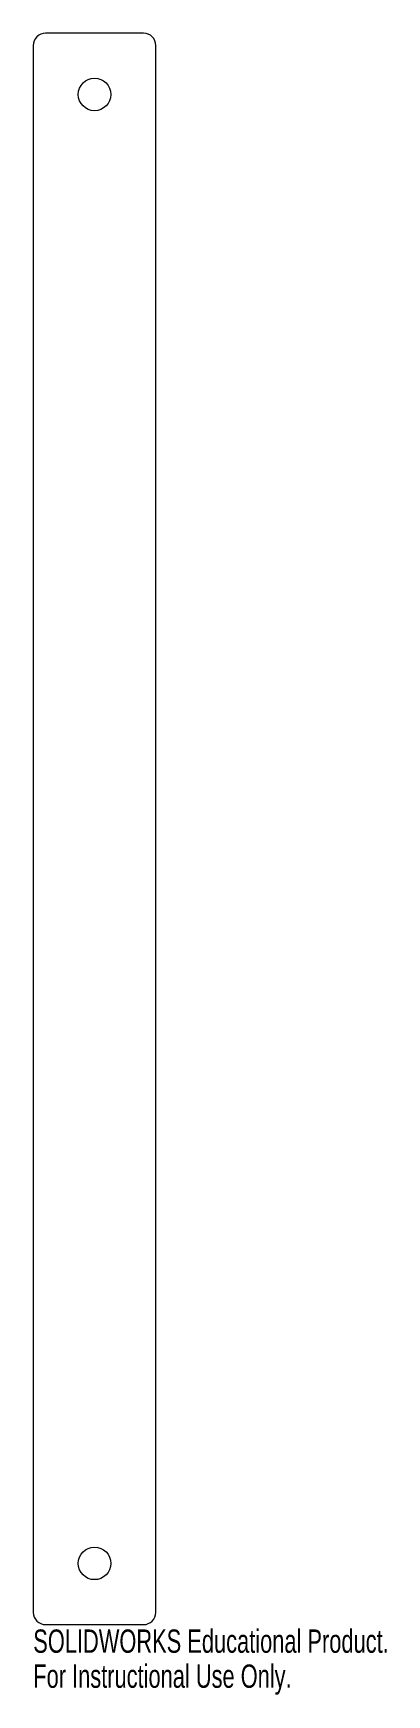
# Model space of a CAD drawing. Header units: inches. Extents: x -0.5 to 2.4, y -7.1 to 6.5.
import ezdxf

# ---------------------------------------------------------------- set-up
doc = ezdxf.new("R2010")
doc.units = ezdxf.units.IN
doc.header["$MEASUREMENT"] = 0
doc.styles.add('SLDTEXTSTYLE0', font='TXT', dxfattribs={"width": 0.7})

msp = doc.modelspace()

# ---------------------------------------------------------------- linework, layer by layer
at = {"color": 7, "linetype": 'Continuous', "lineweight": 15}
for p, q in [((-0.5, 6.4), (-0.5, -6.4)), ((0.4, 6.5), (-0.4, 6.5)), ((0.5, -6.4), (0.5, 6.4)), ((-0.4, -6.5), (0.4, -6.5))]:
    msp.add_line(p, q, dxfattribs=at)
for centre in [(0, 6), (0, -6)]:
    msp.add_circle(centre, 0.133, dxfattribs=at)
for centre, start, end in [((-0.4, 6.4), 90, 180), ((0.4, 6.4), 0, 90), ((-0.4, -6.4), 180, 270), ((0.4, -6.4), 270, 0)]:
    msp.add_arc(centre, 0.1, start, end, dxfattribs=at)

# ---------------------------------------------------------------- texts
at = {"color": 7, "linetype": 'Continuous', "char_height": 0.1903, "attachment_point": 1, "style": 'SLDTEXTSTYLE0'}
for s, insert in [('SOLIDWORKS Educational Product.', (-0.5, -6.54)), ('For Instructional Use Only.', (-0.5, -6.826))]:
    msp.add_mtext(s, dxfattribs=dict(at, insert=insert))

doc.saveas('drawing.dxf')
